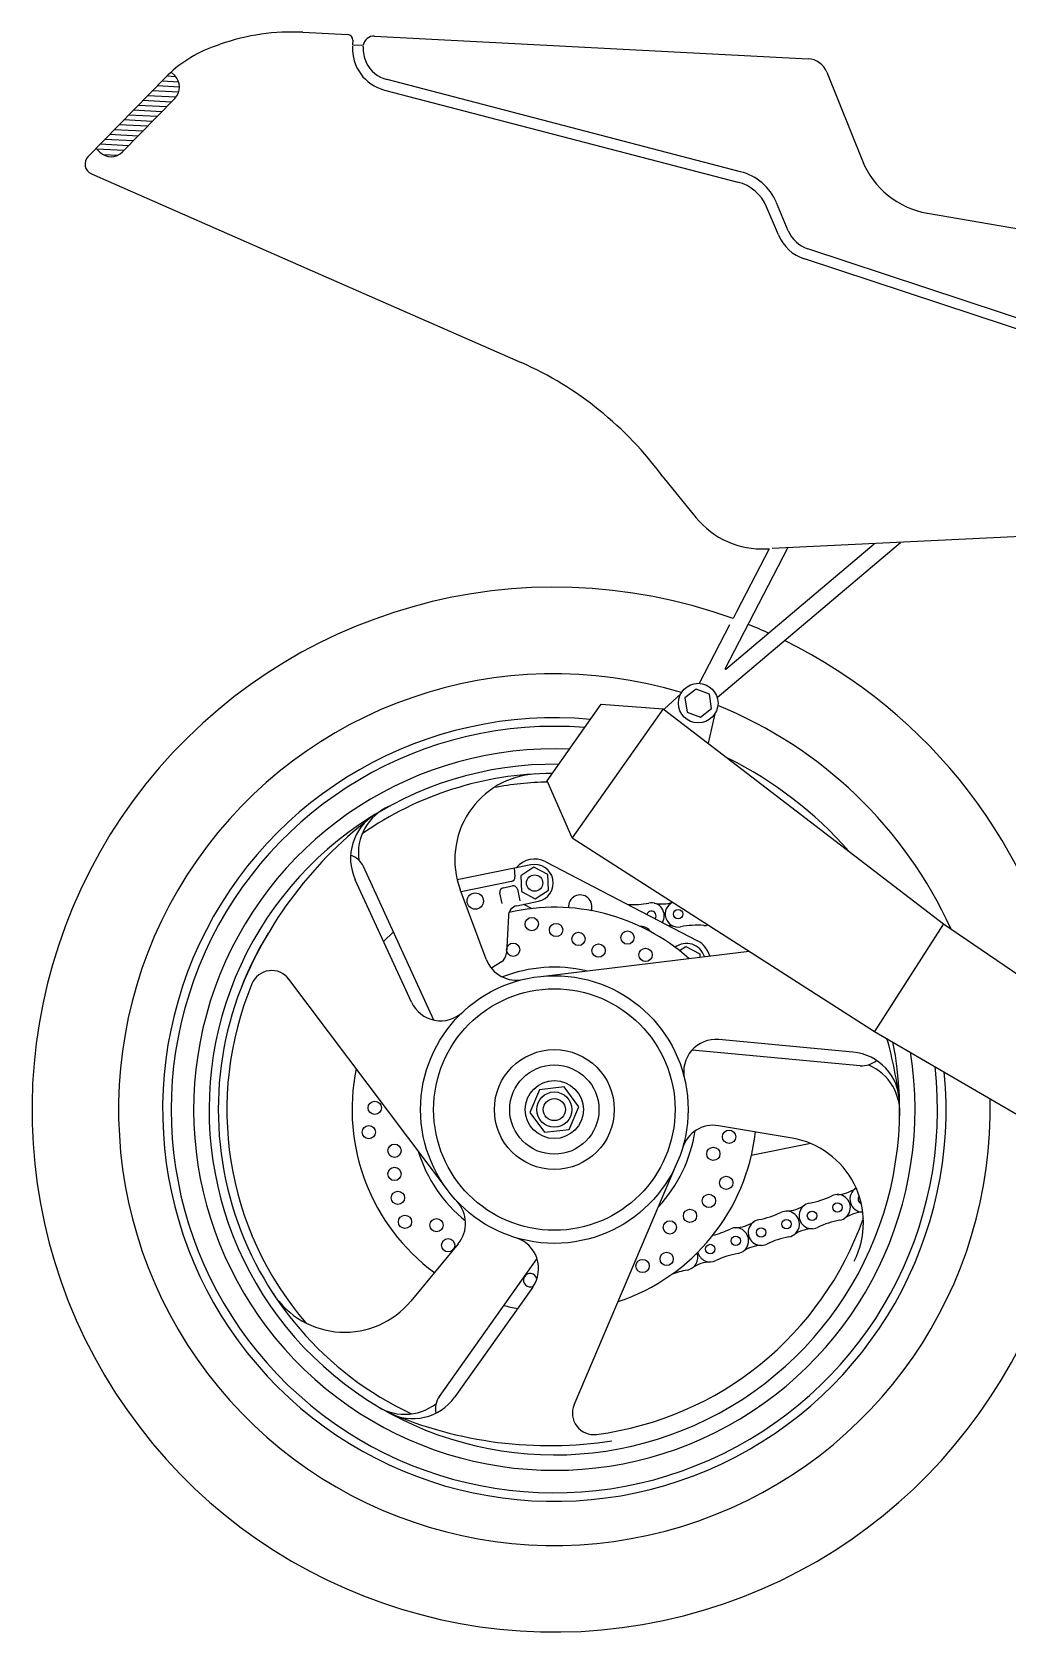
# Model space of a CAD drawing. Extents: x 0 to 1121, y 0 to 612.
# Drawn here: x 0 to 319, y 5 to 528 of the extents above; entities that cross this region are included whole.
import ezdxf

# ---------------------------------------------------------------- set-up
doc = ezdxf.new("R2010")
doc.units = 0
doc.layers.add('WHITE', color=7, linetype='CONTINUOUS')
doc.layers.add('YELLOW', color=2, linetype='CONTINUOUS')

msp = doc.modelspace()

# ---------------------------------------------------------------- linework, layer by layer
at = {"layer": 'WHITE', "linetype": 'CONTINUOUS'}
for p, q in [((59.507602, 523.425801), (61.561337, 524.154336)), ((88.606, 528.08), (103.25, 527.31)), ((104.835778, 524.132633), (104.832, 524.006)), ((104.832, 524.006), (108.332, 523.824)), ((104.902, 525.476), (104.835778, 524.132633)), ((111.986, 526.848), (253.806, 519.414)), ((43.526, 513.212), (18.330192, 487.463643)), ((259.938129, 515.03574), (271.543484, 486.107039)), ((19.432, 481.81), (89.866, 450.884)), ((292.782, 468.944), (365.150896, 456.474326)), ((89.866, 450.884), (159.936, 420.112)), ((206.276, 382.732), (217.111084, 369.448209)), ((241.108, 359.226), (230.504549, 338.805261)), ((240.164174, 359.174669), (241.108, 359.226)), ((230.504549, 338.805261), (229.244233, 336.363596))]:
    msp.add_line(p, q, dxfattribs=at)
for centre, radius, start, end in [((73.542, 483.84), 42, 109.521, 135.627), ((84.952, 458.178), 70, 87, 109.521), ((103.152, 525.56), 1.75, -3, 87), ((111.804, 523.362), 3.5, 87, 171.442001), ((253.443859, 512.423374), 7, 21.912808, 87.034512), ((20.832, 485.016), 3.5, 135.627, 246.292), ((297.528, 496.538), 28, -158.128, -99.781), ((113.386, 314.972), 114.982, 36.106, 66.115), ((238.812, 387.142), 28, -140.808, -87.232), ((170.814, 175.854), 170.814, 69.997, 355.741)]:
    msp.add_arc(centre, radius, start, end, dxfattribs=at)
at = {"layer": 'YELLOW', "linetype": 'CONTINUOUS'}
for p, q in [((88.615517, 528.082067), (88.606, 528.08)), ((103.25, 527.31), (103.243588, 527.307602)), ((104.899602, 525.468412), (104.902, 525.476)), ((108.29, 523.306), (108.308797, 523.545176)), ((108.332, 523.824), (108.34297, 523.882837)), ((111.987176, 526.857203), (111.986, 526.848)), ((47.012, 513.548), (44.016, 513.702)), ((45.472, 515.088), (46.665465, 513.912712)), ((47.964, 508.48), (39.34, 508.942)), ((48.244, 510.146), (40.894, 510.524)), ((47.978, 511.826), (42.448, 512.12)), ((115.247975, 509.211825), (230.832, 479.108)), ((231.714, 482.496), (116.129981, 512.598869)), ((46.746712, 506.488535), (29.61, 488.978)), ((42.448, 502.096), (33.124, 502.586)), ((44.002, 503.692), (34.678, 504.168)), ((45.556, 505.274), (36.232, 505.764)), ((47.068, 506.87), (37.786, 507.346)), ((37.786, 497.336), (28.462, 497.826)), ((39.34, 498.918), (30.016, 499.408)), ((40.894, 500.514), (31.57, 501.004)), ((33.124, 492.562), (23.8, 493.052)), ((34.678, 494.158), (25.354, 494.648)), ((36.232, 495.74), (26.908, 496.23)), ((22.19, 488.894), (20.93, 490.126)), ((30.016, 489.398), (21.21, 489.846)), ((31.57, 490.98), (22.246, 491.47)), ((27.93, 487.83), (23.296, 488.068)), ((19.424735, 481.811377), (19.432, 481.81)), ((244.087309, 461.81649), (240.200691, 471.01751)), ((247.311482, 463.178367), (243.418, 472.374)), ((292.771284, 468.945), (292.782, 468.944)), ((425.096, 400.694), (253.694, 457.282)), ((446.208, 390.04), (252.588, 453.964)), ((159.936, 420.112), (159.942467, 420.10694)), ((206.283198, 382.728704), (206.276, 382.732)), ((224.084, 310.576), (283.99, 361.298)), ((372.526, 365.568), (242.035259, 359.260832)), ((226.646, 319.984), (247.17, 359.52)), ((226.87, 319.816), (275.366, 360.878)), ((218.26, 315.224), (228.23004, 334.42488)), ((206.822, 306.852), (212.128, 311.78)), ((217.164, 313.36), (213.515, 310.447)), ((213.515, 310.447), (214.208, 305.835)), ((221.509, 311.653), (217.164, 313.36)), ((222.2, 307.035), (221.509, 311.653)), ((168.42, 283.36), (186.074, 308.364)), ((206.444, 306.894), (176.638, 264.656)), ((186.074, 308.364), (206.444, 306.894)), ((206.444, 306.894), (298.116, 236.53)), ((214.208, 305.835), (218.553, 304.128)), ((218.553, 304.128), (222.2, 307.035)), ((223.342, 305.298), (221.116, 295.638)), ((176.638, 264.656), (168.42, 283.36)), ((176.638, 264.656), (275.548, 201.432)), ((167.986, 256.886), (217.658, 231.028)), ((131.432, 205.114), (108.374, 255.29)), ((163.128, 255.906), (139.076, 250.95)), ((157.724, 254.8), (157.916669, 251.900513)), ((164.14, 255.06), (159.811, 252.296)), ((159.811, 252.296), (160.034, 247.171)), ((168.696, 252.688), (164.14, 255.06)), ((168.916, 247.557), (168.696, 252.688)), ((124.11, 210.994), (105.714, 251.02)), ((148.554, 224.994), (140.028, 247.842)), ((156.814, 250.432), (140.336, 247.03)), ((153.72, 243.264), (153.005911, 246.723843)), ((154.112, 248.374), (157.094526, 248.989821)), ((158.746, 247.884), (159.488, 244.132)), ((160.034, 247.171), (164.59, 244.8)), ((164.59, 244.8), (168.916, 247.557)), ((158.564, 242.494), (165.592, 243.95)), ((160.748, 242.97), (163.422, 241.584)), ((155.768704, 239.245407), (155.129296, 226.940593)), ((298.116, 236.53), (275.548, 201.432)), ((298.116, 236.53), (423.349547, 150.971113)), ((118.174, 233.954), (114.996, 230.818)), ((165.522, 219.282), (234.5, 227.682)), ((211.694, 227.85), (213.808, 229.208)), ((213.808, 229.208), (218.372, 226.828)), ((218.372, 226.828), (218.414, 225.722)), ((153.538, 224.182), (150.234, 222.04)), ((135.842, 149.562), (83.986, 218.526)), ((275.548, 201.432), (338.76462, 164.551881)), ((270.83, 190.204), (215.838, 195.328)), ((268.45, 194.642), (224.588, 198.73)), ((174.02, 183.274), (165.984, 182.336)), ((178.836, 176.778), (174.02, 183.274)), ((165.984, 182.336), (162.778, 174.916)), ((162.778, 174.916), (167.594, 168.434)), ((175.63, 169.358), (178.836, 176.778)), ((167.594, 168.434), (175.63, 169.358)), ((248.542, 166.502), (224.49, 170.562)), ((254.646, 164.752), (235.214, 160.804)), ((177.267286, 79.321752), (211.064, 158.718)), ((139.384, 132.006), (123.842514, 113.206818)), ((133.224379, 82.054898), (165.158, 127.12)), ((163.73, 117.838), (138.264, 81.886))]:
    msp.add_line(p, q, dxfattribs=at)
for centre, radius in [((217.854, 308.742), 6.482), ((164.36, 249.928), 2.674), ((144.942, 244.02), 2.674), ((211.274, 239.764), 1.54), ((163.422, 236.502), 2.17), ((171.374, 234.57), 2.17), ((157.346, 228.116), 2.17), ((178.71, 231.644), 2.17), ((194.74, 232.078), 2.17), ((185.276, 227.836), 2.17), ((200.662, 226.422), 2.17), ((170.814, 175.854), 43.75), ((170.814, 175.854), 39.48), ((170.814, 175.854), 19.6), ((170.814, 175.854), 14.588), ((170.814, 175.854), 9.492), ((112.084, 176.428), 2.17), ((170.814, 175.854), 5.754), ((170.814, 175.854), 3.612), ((110.152, 168.462), 2.17), ((227.948, 166.964), 2.17), ((118.552, 162.4), 2.17), ((222.796, 161.378), 2.17), ((118.552, 154.798), 2.17), ((227.024, 151.914), 2.17), ((119.672, 146.986), 2.17), ((221.368, 145.992), 2.17), ((121.968, 139.132), 2.17), ((215.166, 141.12), 2.17), ((255.066, 141.134), 1.54), ((263.382, 143.85), 1.54), ((132.272, 138.068), 2.17), ((208.586, 137.326), 2.17), ((238.434, 135.688), 1.54), ((246.75, 138.404), 1.54), ((136.08, 131.488), 2.17), ((221.802, 130.256), 1.54), ((230.118, 132.972), 1.54), ((199.668, 124.712), 2.17), ((207.536, 127.008), 2.17)]:
    msp.add_circle(centre, radius, dxfattribs=at)
for centre, radius, start, end in [((118.776, 522.76), 14, 177, 255.404), ((118.776022, 522.760427), 10.500205, 177.021669, 205.695049), ((118.776, 522.76), 10.5, -154.307, -104.596), ((42.994, 510.16), 5.25, -44.373, 45.627), ((25.858, 492.66), 5.25, -134.373, -44.373), ((227.304, 465.57), 17.5, 22.899, 75.404), ((227.304, 465.57), 14, 22.899, 75.404), ((256.984, 467.264), 14, -157.101, -108.272), ((256.984, 467.264), 10.5, -157.101, -108.272), ((170.814, 175.854), 170.814, 65.795, 68.224), ((170.814, 175.854), 170.814, 11.201, 63.858), ((226.772, 319.914), 0.14, 152.559, 310.253), ((170.814, 175.854), 142.506, 73.051, 361.438), ((170.814, 175.854), 128.1, 84.73, 365.511), ((170.814, 175.854), 142.506, 24.472, 67.957), ((170.814, 175.854), 125.3, 85.471, 366.438), ((170.814, 175.854), 117.95, 87.614, 369.148), ((170.814, 175.854), 112.91, 89.28, 371.283), ((170.814, 175.854), 128.1, 41.257, 63.722), ((170.814, 175.854), 109.9, 90.365, 124.868), ((166.264, 257.628), 28, 93.177, 200.439), ((170.814, 175.854), 107.1, 91.172, 100.649), ((191.601168, 165.743893), 132.928119, 126.644438, 158.844712), ((120.974, 258.034), 16.8, 121.231, 204.681), ((123.508, 259.602), 16.8, 113.552, 187.429), ((102.004, 252.364), 7, 24.681, 71.713), ((164.36, 249.928), 7.84, 62.502, 140.447), ((156.52, 251.804), 1.4, -78.351, 3.953), ((164.36, 249.928), 6.103631, -78.355008, 101.644992), ((154.378, 247.002), 1.4, 101.515, 191.46), ((157.374, 247.618), 1.4, 11.19, 101.515), ((179.27, 242.172), 3.85, -19.582, 185.047), ((159.264, 239.064), 3.5, 101.649, 177.029), ((170.814, 175.854), 66.15, 48.351, 102.939), ((196.28, 270.858), 28, -92.918, -78.799), ((202.538, 239.246), 1.54, -38.933, 163.938), ((202.536196, 239.243069), 4.228, -31.585358, 101.143808), ((206.024, 254.268), 11.2, -103.065, -71.769), ((211.274, 239.764), 4.228, 114.034, 281.201), ((199.136, 231.826), 3.85, 34.563, 91.754), ((207.788, 224.728), 11.2, 76.935, 87.519), ((217.532, 208.138), 28, 85.601, 101.201), ((220.01, 240.282), 4.228, -94.399, -74.197), ((170.814, 175.854), 109.9, 148.337, 244.868), ((214.032, 224.07), 7.84, 15.053, 62.502), ((158.382, 228.662), 10.5, -159.561, -76.764), ((151.634, 227.122), 3.5, -57.144, -2.971), ((214.032, 224.07), 6.104, 17.373, 127.675), ((78.386, 214.312), 7, 36.941, 157.404), ((170.814, 175.854), 46.55, 76.991, 111.374), ((170.814, 175.854), 107.1, 157.404, 220.649), ((133.644, 215.376), 10.5, -155.319, -46.764), ((151.662, 162.89), 132.93, 6.646, 15.805), ((223.622, 188.272), 10.5, 84.681, 193.236), ((266.895956, 177.914031), 16.8, 1.224072, 84.692404), ((170.814, 175.854), 66.15, 168.351, 233.644), ((271.471712, 197.176211), 7.00168, -95.258607, -48.274174), ((266.994, 174.944), 16.8, -6.448, 67.429), ((170.814, 175.854), 66.15, -71.649, -6.356), ((170.814, 175.854), 46.55, -43.009, -8.626), ((222.754, 160.202), 10.5, 80.439, 163.236), ((170.814, 175.854), 46.55, -163.009, -128.626), ((243.89236, 138.890755), 28, -26.81556, 80.441264), ((249.310326, 172.846239), 28.002326, -79.715836, -64.115894), ((263.382, 143.85), 4.228, -79.694, 115.906), ((262.948, 159.278), 11.2, -88.36, -55.428), ((271.698, 146.566), 4.228, 121.072, 269.78), ((271.698, 146.566), 1.54, 139.93, 250.921), ((131.278, 138.684), 10.5, -39.561, 43.236), ((232.666, 167.412), 28, -79.694, -64.094), ((246.75, 138.404), 4.228, -79.694, 115.906), ((246.302, 153.846), 11.2, -88.36, -55.428), ((255.066, 141.134), 4.228, 100.306, 295.906), ((272.146, 131.138), 11.2, 92.342, 124.572), ((170.814, 175.854), 107.1, -82.596, -19.351), ((216.060042, 161.972305), 28, -76.416829, -64.144778), ((230.118, 132.972), 4.228, -79.694, 115.906), ((229.67, 148.4), 11.2, -88.36, -55.428), ((238.434, 135.688), 4.228, 100.306, 295.906), ((255.514, 125.706), 11.2, 91.64, 124.572), ((269.137674, 112.137761), 28.002326, 100.284164, 115.884106), ((155.162, 123.914), 10.5, -35.319, 73.236), ((238.868, 120.26), 11.2, 91.64, 124.572), ((252.505674, 106.691761), 28.002326, 100.284164, 115.884106), ((213.486, 127.54), 4.228, -79.694, 19.844), ((222.236, 114.828), 11.2, 91.64, 124.572), ((221.802, 130.256), 4.228, -165.632, -64.094), ((235.873674, 101.259761), 28.002326, 100.284164, 115.884106), ((162.904, 120.064), 2.17, 8.642, 298.608), ((219.254, 95.816), 28, 100.306, 111.3), ((102.256, 131.04), 28, -146.823, -39.561), ((170.814, 175.854), 66.15, -104.45, -100.501), ((121.926, 93.016), 16.8, -126.448, -52.571), ((124.544, 91.602), 16.8, -118.769, -35.319), ((138.936, 78.008), 7, 144.681, 191.713), ((183.708, 76.58), 7, 156.941, 277.404), ((169.162, 198.912), 132.93, -113.354, -81.154)]:
    msp.add_arc(centre, radius, start, end, dxfattribs=at)

doc.saveas('drawing.dxf')
